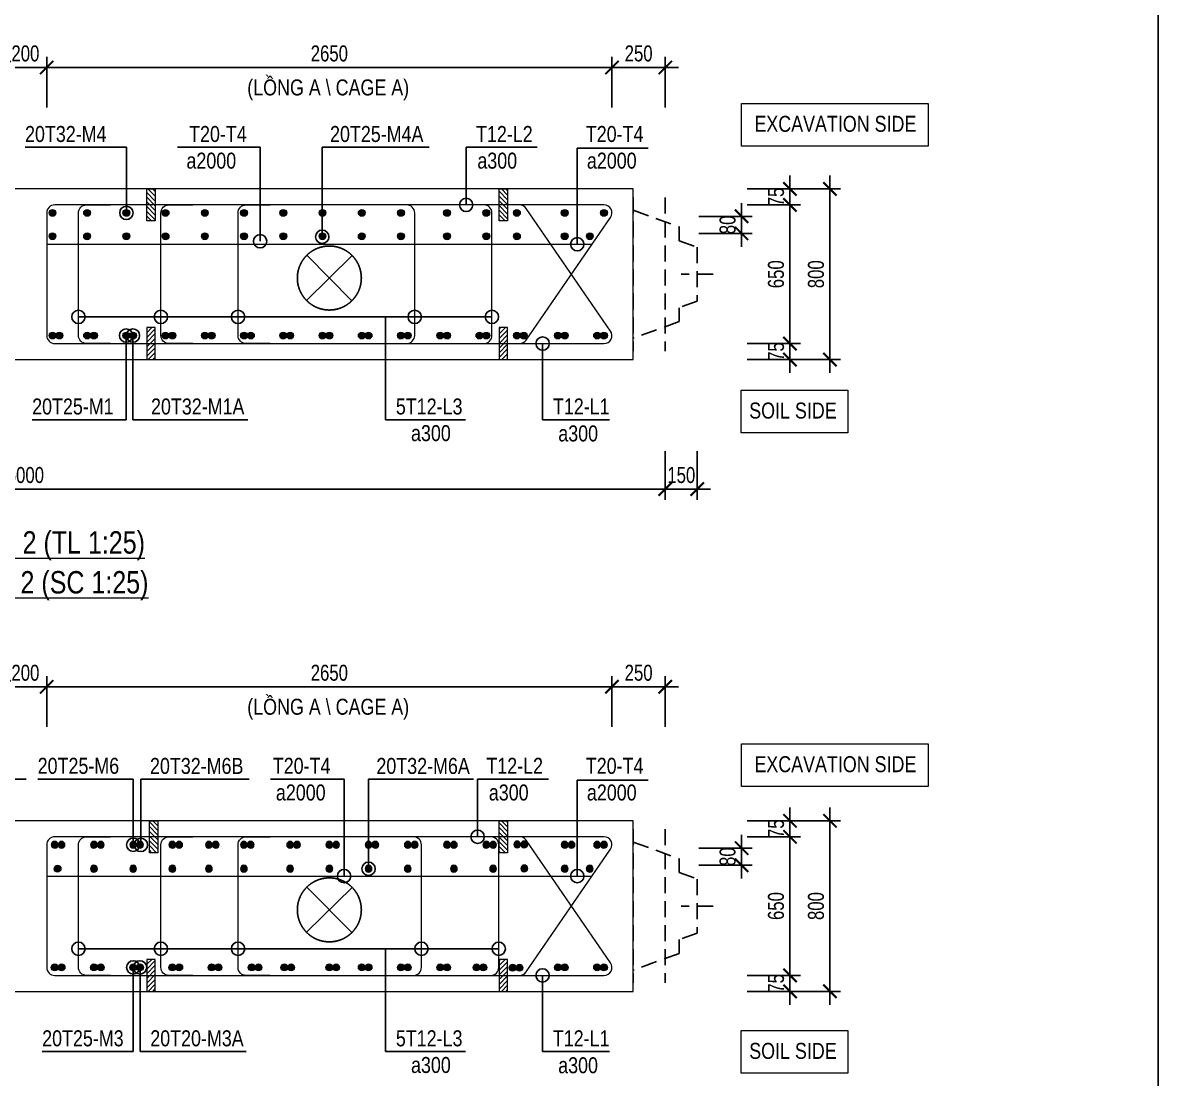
# Model space of a CAD drawing. Header units: millimetres. Extents: x 2746337 to 7547699, y -363432 to 15720.
# Drawn here: x 3023515 to 3044810, y -126267 to -106472 of the extents above; entities that cross this region are included whole.
import ezdxf
from ezdxf.enums import TextEntityAlignment as Align

# ---------------------------------------------------------------- set-up
doc = ezdxf.new("R2010")
doc.units = ezdxf.units.MM
doc.header["$LTSCALE"] = 1200
doc.header["$PDMODE"] = 3
doc.linetypes.add('CENTER', pattern=[2, 1.25, -0.25, 0.25, -0.25])
doc.linetypes.add('HIDDEN', pattern=[0.375, 0.25, -0.125])
for name, color, linetype, lineweight in [('5', 5, 'Continuous', 13), ('BOUND', 3, 'Continuous', 20), ('CWS', 8, 'HIDDEN', 9), ('ENOTE', 2, 'Continuous', 15), ('GRID', 74, 'CENTER', 15), ('K-THUOC', 1, 'Continuous', 18), ('LEADER', 8, 'Continuous', 9), ('MCT', 6, 'Continuous', 20), ('TEXTEN', 3, 'Continuous', 13), ('TEXTMA', 2, 'Continuous', 13), ('TEXTVN', 2, 'Continuous', 20), ('TIE', 4, 'Continuous', 13)]:
    doc.layers.add(name, color=color, linetype=linetype, lineweight=lineweight)
doc.layers.add('CDC.04.HIDDEN', color=8, linetype='HIDDEN')
doc.layers.add('MIE', color=5, linetype='HIDDEN')
doc.styles.add('DB_Arial', font='arial.ttf', dxfattribs={"width": 0.8})
doc.styles.add('SMTEXT', font='arial.ttf', dxfattribs={"width": 0.75})
doc.dimstyles.new('BSV25', dxfattribs={"dimtxt": 300, "dimasz": 250, "dimexe": 200, "dimexo": 0, "dimgap": 108, "dimtad": 1, "dimdec": 0, "dimlfac": 0.25, "dimdsep": 46, "dimtxsty": 'SMTEXT', "dimblk": 'ARCHTICK', "dimcen": 100, "dimdle": 250, "dimclrd": 256, "dimclre": 256, "dimclrt": 2, "dimadec": 0, "dimazin": 0, "dimtfac": 1, "dimtdec": 0, "dimtix": 1, "dimtmove": 2, "dimatfit": 3, "dimfxl": 800, "dimfxlon": 1, "dimtolj": 1, "dimtzin": 0, "dimarcsym": 0})

# ---------------------------------------------------------------- blocks, each defined once
blk = doc.blocks.new('mct1')
at = {"lineweight": 9}
h = blk.add_hatch(color=256, dxfattribs=at)
h.dxf.hatch_style = 1
h.paths.add_polyline_path([(-16, 0, 1), (16, 0, 1)])
blk.add_circle((0, 0), 16, dxfattribs=at)
blk = doc.blocks.new('cws800')
at = {"layer": 'CDC.04.HIDDEN'}
for p, q in [((-600, 1440), (-600, -1440)), ((0, 1440), (0, -1440))]:
    blk.add_line(p, q, dxfattribs=at)
for points in [[(0, 1200), (-860, 888), (-860, 627), (-1200, 507), (-1200, -507), (-860, -627), (-860, -888), (0, -1200)], [(-1500, 0), (-900, 0)]]:
    blk.add_lwpolyline(points, dxfattribs=at)
blk = doc.blocks.new('_ArchTick')
at = {"color": 0, "linetype": 'ByBlock', "const_width": 0.15}
blk.add_lwpolyline([(-0.5, -0.5), (0.5, 0.5)], dxfattribs=at)
blk = doc.blocks.new('*D1536')
at = {"layer": 'Defpoints', "color": 0, "transparency": 16777216}
for p in [(3037364, -121437), (3038653, -121437), (3037364, -124637)]:
    blk.add_point(p, dxfattribs=at)
at = {"layer": 'K-THUOC', "lineweight": -2, "transparency": 16777216}
for p, q in [((3038653, -124887), (3038653, -121187)), ((3037853, -121437), (3038853, -121437)), ((3037853, -124637), (3038853, -124637))]:
    blk.add_line(p, q, dxfattribs=at)
at = {"layer": 'K-THUOC', "lineweight": -2, "transparency": 16777216, "xscale": 250, "yscale": 250, "zscale": 250}
for p, rotation in [((3038653, -121437), 90), ((3038653, -124637), 270)]:
    blk.add_blockref('_ArchTick', p, dxfattribs=dict(at, rotation=rotation))
at = {"layer": 'K-THUOC', "color": 2, "transparency": 16777216, "insert": (3038392, -123037), "char_height": 300, "attachment_point": 5, "rotation": 90, "style": 'SMTEXT'}
blk.add_mtext('\\A1;800', dxfattribs=at)
blk = doc.blocks.new('*D1537')
at = {"layer": 'Defpoints', "color": 0, "transparency": 16777216}
for p in [(3037364, -124337), (3037903, -124337), (3037006, -124637)]:
    blk.add_point(p, dxfattribs=at)
at = {"layer": 'K-THUOC', "lineweight": -2, "transparency": 16777216}
for p, q in [((3037903, -124337), (3037903, -124087)), ((3037364, -124337), (3038103, -124337)), ((3037903, -124637), (3037903, -124337)), ((3037103, -124637), (3038103, -124637)), ((3037903, -124637), (3037903, -124887))]:
    blk.add_line(p, q, dxfattribs=at)
at = {"layer": 'K-THUOC', "lineweight": -2, "transparency": 16777216, "xscale": 250, "yscale": 250, "zscale": 250}
for p, rotation in [((3037903, -124337), 270), ((3037903, -124637), 90)]:
    blk.add_blockref('_ArchTick', p, dxfattribs=dict(at, rotation=rotation))
at = {"layer": 'K-THUOC', "color": 2, "transparency": 16777216, "insert": (3037643, -124487), "char_height": 300, "attachment_point": 5, "rotation": 90, "style": 'SMTEXT'}
blk.add_mtext('\\A1;75', dxfattribs=at)
blk = doc.blocks.new('*D1538')
at = {"layer": 'Defpoints', "color": 0, "transparency": 16777216}
for p in [(3037006, -121737), (3037903, -121737), (3037006, -124337)]:
    blk.add_point(p, dxfattribs=at)
at = {"layer": 'K-THUOC', "lineweight": -2, "transparency": 16777216}
for p, q in [((3037903, -124587), (3037903, -121487)), ((3037103, -121737), (3038103, -121737)), ((3037103, -124337), (3038103, -124337))]:
    blk.add_line(p, q, dxfattribs=at)
at = {"layer": 'K-THUOC', "lineweight": -2, "transparency": 16777216, "xscale": 250, "yscale": 250, "zscale": 250}
for p, rotation in [((3037903, -121737), 90), ((3037903, -124337), 270)]:
    blk.add_blockref('_ArchTick', p, dxfattribs=dict(at, rotation=rotation))
at = {"layer": 'K-THUOC', "color": 2, "transparency": 16777216, "insert": (3037642, -123037), "char_height": 300, "attachment_point": 5, "rotation": 90, "style": 'SMTEXT'}
blk.add_mtext('\\A1;650', dxfattribs=at)
blk = doc.blocks.new('*D1539')
at = {"layer": 'Defpoints', "color": 0, "transparency": 16777216}
for p in [(3037006, -121437), (3037903, -121437), (3037006, -121737)]:
    blk.add_point(p, dxfattribs=at)
at = {"layer": 'K-THUOC', "lineweight": -2, "transparency": 16777216}
for p, q in [((3037903, -121437), (3037903, -121187)), ((3037103, -121437), (3038103, -121437)), ((3037903, -121737), (3037903, -121437)), ((3037103, -121737), (3038103, -121737)), ((3037903, -121737), (3037903, -121987))]:
    blk.add_line(p, q, dxfattribs=at)
at = {"layer": 'K-THUOC', "lineweight": -2, "transparency": 16777216, "xscale": 250, "yscale": 250, "zscale": 250}
for p, rotation in [((3037903, -121437), 270), ((3037903, -121737), 90)]:
    blk.add_blockref('_ArchTick', p, dxfattribs=dict(at, rotation=rotation))
at = {"layer": 'K-THUOC', "color": 2, "transparency": 16777216, "insert": (3037643, -121587), "char_height": 300, "attachment_point": 5, "rotation": 90, "style": 'SMTEXT'}
blk.add_mtext('\\A1;75', dxfattribs=at)
blk = doc.blocks.new('*D1540')
at = {"layer": 'Defpoints', "color": 0, "transparency": 16777216}
for p in [(3037364, -109589), (3038653, -109589), (3037364, -112789)]:
    blk.add_point(p, dxfattribs=at)
at = {"layer": 'K-THUOC', "lineweight": -2, "transparency": 16777216}
for p, q in [((3038653, -113039), (3038653, -109339)), ((3037853, -109589), (3038853, -109589)), ((3037853, -112789), (3038853, -112789))]:
    blk.add_line(p, q, dxfattribs=at)
at = {"layer": 'K-THUOC', "lineweight": -2, "transparency": 16777216, "xscale": 250, "yscale": 250, "zscale": 250}
for p, rotation in [((3038653, -109589), 90), ((3038653, -112789), 270)]:
    blk.add_blockref('_ArchTick', p, dxfattribs=dict(at, rotation=rotation))
at = {"layer": 'K-THUOC', "color": 2, "transparency": 16777216, "insert": (3038392, -111189), "char_height": 300, "attachment_point": 5, "rotation": 90, "style": 'SMTEXT'}
blk.add_mtext('\\A1;800', dxfattribs=at)
blk = doc.blocks.new('*D1541')
at = {"layer": 'Defpoints', "color": 0, "transparency": 16777216}
for p in [(3037364, -112489), (3037903, -112489), (3037006, -112789)]:
    blk.add_point(p, dxfattribs=at)
at = {"layer": 'K-THUOC', "lineweight": -2, "transparency": 16777216}
for p, q in [((3037903, -112489), (3037903, -112239)), ((3037364, -112489), (3038103, -112489)), ((3037903, -112789), (3037903, -112489)), ((3037103, -112789), (3038103, -112789)), ((3037903, -112789), (3037903, -113039))]:
    blk.add_line(p, q, dxfattribs=at)
at = {"layer": 'K-THUOC', "lineweight": -2, "transparency": 16777216, "xscale": 250, "yscale": 250, "zscale": 250}
for p, rotation in [((3037903, -112489), 270), ((3037903, -112789), 90)]:
    blk.add_blockref('_ArchTick', p, dxfattribs=dict(at, rotation=rotation))
at = {"layer": 'K-THUOC', "color": 2, "transparency": 16777216, "insert": (3037643, -112639), "char_height": 300, "attachment_point": 5, "rotation": 90, "style": 'SMTEXT'}
blk.add_mtext('\\A1;75', dxfattribs=at)
blk = doc.blocks.new('*D1542')
at = {"layer": 'Defpoints', "color": 0, "transparency": 16777216}
for p in [(3037006, -109889), (3037903, -109889), (3037006, -112489)]:
    blk.add_point(p, dxfattribs=at)
at = {"layer": 'K-THUOC', "lineweight": -2, "transparency": 16777216}
for p, q in [((3037903, -112739), (3037903, -109639)), ((3037103, -109889), (3038103, -109889)), ((3037103, -112489), (3038103, -112489))]:
    blk.add_line(p, q, dxfattribs=at)
at = {"layer": 'K-THUOC', "lineweight": -2, "transparency": 16777216, "xscale": 250, "yscale": 250, "zscale": 250}
for p, rotation in [((3037903, -109889), 90), ((3037903, -112489), 270)]:
    blk.add_blockref('_ArchTick', p, dxfattribs=dict(at, rotation=rotation))
at = {"layer": 'K-THUOC', "color": 2, "transparency": 16777216, "insert": (3037642, -111189), "char_height": 300, "attachment_point": 5, "rotation": 90, "style": 'SMTEXT'}
blk.add_mtext('\\A1;650', dxfattribs=at)
blk = doc.blocks.new('*D1543')
at = {"layer": 'Defpoints', "color": 0, "transparency": 16777216}
for p in [(3037006, -109589), (3037903, -109589), (3037006, -109889)]:
    blk.add_point(p, dxfattribs=at)
at = {"layer": 'K-THUOC', "lineweight": -2, "transparency": 16777216}
for p, q in [((3037903, -109589), (3037903, -109339)), ((3037103, -109589), (3038103, -109589)), ((3037903, -109889), (3037903, -109589)), ((3037103, -109889), (3038103, -109889)), ((3037903, -109889), (3037903, -110139))]:
    blk.add_line(p, q, dxfattribs=at)
at = {"layer": 'K-THUOC', "lineweight": -2, "transparency": 16777216, "xscale": 250, "yscale": 250, "zscale": 250}
for p, rotation in [((3037903, -109589), 270), ((3037903, -109889), 90)]:
    blk.add_blockref('_ArchTick', p, dxfattribs=dict(at, rotation=rotation))
at = {"layer": 'K-THUOC', "color": 2, "transparency": 16777216, "insert": (3037643, -109739), "char_height": 300, "attachment_point": 5, "rotation": 90, "style": 'SMTEXT'}
blk.add_mtext('\\A1;75', dxfattribs=at)
blk = doc.blocks.new('*D1553')
at = {"layer": 'Defpoints', "color": 0, "transparency": 16777216}
for p in [(3023965, -118925), (3023165, -119675), (3023965, -119675)]:
    blk.add_point(p, dxfattribs=at)
at = {"layer": 'K-THUOC', "lineweight": -2, "transparency": 16777216}
for p, q in [((3023165, -119675), (3023165, -118725)), ((3023965, -119675), (3023965, -118725)), ((3022915, -118925), (3024215, -118925))]:
    blk.add_line(p, q, dxfattribs=at)
at = {"layer": 'K-THUOC', "lineweight": -2, "transparency": 16777216, "xscale": 250, "yscale": 250, "zscale": 250, "rotation": 180}
blk.add_blockref('_ArchTick', (3023165, -118925), dxfattribs=at)
at = {"layer": 'K-THUOC', "lineweight": -2, "transparency": 16777216, "xscale": 250, "yscale": 250, "zscale": 250}
blk.add_blockref('_ArchTick', (3023965, -118925), dxfattribs=at)
at = {"layer": 'K-THUOC', "color": 2, "transparency": 16777216, "insert": (3023565, -118664), "char_height": 300, "attachment_point": 5, "style": 'SMTEXT'}
blk.add_mtext('\\A1;200', dxfattribs=at)
blk = doc.blocks.new('*D1554')
at = {"layer": 'Defpoints', "color": 0, "transparency": 16777216}
for p in [(3034565, -118925), (3023965, -119675), (3034565, -119675)]:
    blk.add_point(p, dxfattribs=at)
at = {"layer": 'K-THUOC', "lineweight": -2, "transparency": 16777216}
for p, q in [((3023965, -119675), (3023965, -118725)), ((3034565, -119675), (3034565, -118725)), ((3023715, -118925), (3034815, -118925))]:
    blk.add_line(p, q, dxfattribs=at)
at = {"layer": 'K-THUOC', "lineweight": -2, "transparency": 16777216, "xscale": 250, "yscale": 250, "zscale": 250, "rotation": 180}
blk.add_blockref('_ArchTick', (3023965, -118925), dxfattribs=at)
at = {"layer": 'K-THUOC', "lineweight": -2, "transparency": 16777216, "xscale": 250, "yscale": 250, "zscale": 250}
blk.add_blockref('_ArchTick', (3034565, -118925), dxfattribs=at)
at = {"layer": 'K-THUOC', "color": 2, "transparency": 16777216, "insert": (3029265, -118664), "char_height": 300, "attachment_point": 5, "style": 'SMTEXT'}
blk.add_mtext('\\A1;2650', dxfattribs=at)
blk = doc.blocks.new('*D1555')
at = {"layer": 'Defpoints', "color": 0, "transparency": 16777216}
for p in [(3035565, -118925), (3034565, -119675), (3035565, -119675)]:
    blk.add_point(p, dxfattribs=at)
at = {"layer": 'K-THUOC', "lineweight": -2, "transparency": 16777216}
for p, q in [((3034565, -119675), (3034565, -118725)), ((3035565, -119675), (3035565, -118725)), ((3034315, -118925), (3035815, -118925))]:
    blk.add_line(p, q, dxfattribs=at)
at = {"layer": 'K-THUOC', "lineweight": -2, "transparency": 16777216, "xscale": 250, "yscale": 250, "zscale": 250, "rotation": 180}
blk.add_blockref('_ArchTick', (3034565, -118925), dxfattribs=at)
at = {"layer": 'K-THUOC', "lineweight": -2, "transparency": 16777216, "xscale": 250, "yscale": 250, "zscale": 250}
blk.add_blockref('_ArchTick', (3035565, -118925), dxfattribs=at)
at = {"layer": 'K-THUOC', "color": 2, "transparency": 16777216, "insert": (3035065, -118664), "char_height": 300, "attachment_point": 5, "style": 'SMTEXT'}
blk.add_mtext('\\A1;250', dxfattribs=at)
blk = doc.blocks.new('*D1559')
at = {"layer": 'Defpoints', "color": 0, "transparency": 16777216}
for p in [(3023965, -107312), (3023165, -108062), (3023965, -108062)]:
    blk.add_point(p, dxfattribs=at)
at = {"layer": 'K-THUOC', "lineweight": -2, "transparency": 16777216}
for p, q in [((3023165, -108062), (3023165, -107112)), ((3023965, -108062), (3023965, -107112)), ((3022915, -107312), (3024215, -107312))]:
    blk.add_line(p, q, dxfattribs=at)
at = {"layer": 'K-THUOC', "lineweight": -2, "transparency": 16777216, "xscale": 250, "yscale": 250, "zscale": 250, "rotation": 180}
blk.add_blockref('_ArchTick', (3023165, -107312), dxfattribs=at)
at = {"layer": 'K-THUOC', "lineweight": -2, "transparency": 16777216, "xscale": 250, "yscale": 250, "zscale": 250}
blk.add_blockref('_ArchTick', (3023965, -107312), dxfattribs=at)
at = {"layer": 'K-THUOC', "color": 2, "transparency": 16777216, "insert": (3023565, -107050), "char_height": 300, "attachment_point": 5, "style": 'SMTEXT'}
blk.add_mtext('\\A1;200', dxfattribs=at)
blk = doc.blocks.new('*D1560')
at = {"layer": 'Defpoints', "color": 0, "transparency": 16777216}
for p in [(3034565, -107312), (3023965, -108062), (3034565, -108062)]:
    blk.add_point(p, dxfattribs=at)
at = {"layer": 'K-THUOC', "lineweight": -2, "transparency": 16777216}
for p, q in [((3023965, -108062), (3023965, -107112)), ((3034565, -108062), (3034565, -107112)), ((3023715, -107312), (3034815, -107312))]:
    blk.add_line(p, q, dxfattribs=at)
at = {"layer": 'K-THUOC', "lineweight": -2, "transparency": 16777216, "xscale": 250, "yscale": 250, "zscale": 250, "rotation": 180}
blk.add_blockref('_ArchTick', (3023965, -107312), dxfattribs=at)
at = {"layer": 'K-THUOC', "lineweight": -2, "transparency": 16777216, "xscale": 250, "yscale": 250, "zscale": 250}
blk.add_blockref('_ArchTick', (3034565, -107312), dxfattribs=at)
at = {"layer": 'K-THUOC', "color": 2, "transparency": 16777216, "insert": (3029265, -107050), "char_height": 300, "attachment_point": 5, "style": 'SMTEXT'}
blk.add_mtext('\\A1;2650', dxfattribs=at)
blk = doc.blocks.new('*D1561')
at = {"layer": 'Defpoints', "color": 0, "transparency": 16777216}
for p in [(3035565, -107312), (3034565, -108062), (3035565, -108062)]:
    blk.add_point(p, dxfattribs=at)
at = {"layer": 'K-THUOC', "lineweight": -2, "transparency": 16777216}
for p, q in [((3034565, -108062), (3034565, -107112)), ((3035565, -108062), (3035565, -107112)), ((3034315, -107312), (3035815, -107312))]:
    blk.add_line(p, q, dxfattribs=at)
at = {"layer": 'K-THUOC', "lineweight": -2, "transparency": 16777216, "xscale": 250, "yscale": 250, "zscale": 250, "rotation": 180}
blk.add_blockref('_ArchTick', (3034565, -107312), dxfattribs=at)
at = {"layer": 'K-THUOC', "lineweight": -2, "transparency": 16777216, "xscale": 250, "yscale": 250, "zscale": 250}
blk.add_blockref('_ArchTick', (3035565, -107312), dxfattribs=at)
at = {"layer": 'K-THUOC', "color": 2, "transparency": 16777216, "insert": (3035065, -107050), "char_height": 300, "attachment_point": 5, "style": 'SMTEXT'}
blk.add_mtext('\\A1;250', dxfattribs=at)
blk = doc.blocks.new('*D1564')
at = {"layer": 'Defpoints', "color": 0, "transparency": 16777216}
for p in [(3011565, -114834), (3035565, -114834), (3035565, -115218)]:
    blk.add_point(p, dxfattribs=at)
at = {"layer": 'K-THUOC', "lineweight": -2, "transparency": 16777216}
for p, q in [((3011565, -114834), (3011565, -115418)), ((3035565, -114834), (3035565, -115418)), ((3011315, -115218), (3035815, -115218))]:
    blk.add_line(p, q, dxfattribs=at)
at = {"layer": 'K-THUOC', "lineweight": -2, "transparency": 16777216, "xscale": 250, "yscale": 250, "zscale": 250, "rotation": 180}
blk.add_blockref('_ArchTick', (3011565, -115218), dxfattribs=at)
at = {"layer": 'K-THUOC', "lineweight": -2, "transparency": 16777216, "xscale": 250, "yscale": 250, "zscale": 250}
blk.add_blockref('_ArchTick', (3035565, -115218), dxfattribs=at)
at = {"layer": 'K-THUOC', "color": 2, "transparency": 16777216, "insert": (3023565, -114956), "char_height": 300, "attachment_point": 5, "style": 'SMTEXT'}
blk.add_mtext('\\A1;6000', dxfattribs=at)
blk = doc.blocks.new('*D1565')
at = {"layer": 'Defpoints', "color": 0, "transparency": 16777216}
for p in [(3036043, -110103), (3036043, -110423), (3036996, -110423)]:
    blk.add_point(p, dxfattribs=at)
at = {"layer": 'K-THUOC', "lineweight": -2, "transparency": 16777216}
for p, q in [((3036996, -110103), (3036996, -109853)), ((3036196, -110103), (3037196, -110103)), ((3036996, -110103), (3036996, -110423)), ((3036196, -110423), (3037196, -110423)), ((3036996, -110423), (3036996, -110673))]:
    blk.add_line(p, q, dxfattribs=at)
at = {"layer": 'K-THUOC', "lineweight": -2, "transparency": 16777216, "xscale": 250, "yscale": 250, "zscale": 250}
for p, rotation in [((3036996, -110103), 270), ((3036996, -110423), 90)]:
    blk.add_blockref('_ArchTick', p, dxfattribs=dict(at, rotation=rotation))
at = {"layer": 'K-THUOC', "color": 2, "transparency": 16777216, "insert": (3036734, -110263), "char_height": 300, "attachment_point": 5, "rotation": 90, "style": 'SMTEXT'}
blk.add_mtext('\\A1;80', dxfattribs=at)
blk = doc.blocks.new('*D1566')
at = {"layer": 'Defpoints', "color": 0, "transparency": 16777216}
for p in [(3036043, -121951), (3036043, -122271), (3036996, -122271)]:
    blk.add_point(p, dxfattribs=at)
at = {"layer": 'K-THUOC', "lineweight": -2, "transparency": 16777216}
for p, q in [((3036996, -121951), (3036996, -121701)), ((3036196, -121951), (3037196, -121951)), ((3036996, -121951), (3036996, -122271)), ((3036196, -122271), (3037196, -122271)), ((3036996, -122271), (3036996, -122521))]:
    blk.add_line(p, q, dxfattribs=at)
at = {"layer": 'K-THUOC', "lineweight": -2, "transparency": 16777216, "xscale": 250, "yscale": 250, "zscale": 250}
for p, rotation in [((3036996, -121951), 270), ((3036996, -122271), 90)]:
    blk.add_blockref('_ArchTick', p, dxfattribs=dict(at, rotation=rotation))
at = {"layer": 'K-THUOC', "color": 2, "transparency": 16777216, "insert": (3036734, -122111), "char_height": 300, "attachment_point": 5, "rotation": 90, "style": 'SMTEXT'}
blk.add_mtext('\\A1;80', dxfattribs=at)
blk = doc.blocks.new('sp')
at = {"layer": '5', "lineweight": 20}
h = blk.add_hatch(dxfattribs=at)
h.set_pattern_fill('ANSI31', color=256, scale=500)
h.set_pattern_definition([(45, (0, 0), (-44.194, 44.194), [])])
h.paths.add_polyline_path([(80, 300), (-80, 300), (-80, -300), (80, -300)])
blk.add_lwpolyline([(-80, -300), (80, -300), (80, 300), (-80, 300)], close=True, dxfattribs=at)
blk = doc.blocks.new('tremie')
at = {"layer": 'MIE', "color": 74, "ltscale": 1000}
for p, q in [((424, -424), (-424, 424)), ((424, 424), (-424, -424))]:
    blk.add_line(p, q, dxfattribs=at)
at = {"layer": 'MIE', "ltscale": 500}
blk.add_circle((0, 0), 600, dxfattribs=at)
blk = doc.blocks.new('*D1567')
at = {"layer": 'Defpoints', "color": 0, "transparency": 16777216}
for p in [(3035565, -114508), (3036165, -114508), (3036165, -115218)]:
    blk.add_point(p, dxfattribs=at)
at = {"layer": 'K-THUOC', "lineweight": -2, "transparency": 16777216}
for p, q in [((3035565, -114508), (3035565, -115418)), ((3036165, -114508), (3036165, -115418)), ((3035565, -115218), (3035315, -115218)), ((3035565, -115218), (3036165, -115218)), ((3036165, -115218), (3036415, -115218))]:
    blk.add_line(p, q, dxfattribs=at)
at = {"layer": 'K-THUOC', "lineweight": -2, "transparency": 16777216, "xscale": 250, "yscale": 250, "zscale": 250}
blk.add_blockref('_ArchTick', (3035565, -115218), dxfattribs=at)
at = {"layer": 'K-THUOC', "lineweight": -2, "transparency": 16777216, "xscale": 250, "yscale": 250, "zscale": 250, "rotation": 180}
blk.add_blockref('_ArchTick', (3036165, -115218), dxfattribs=at)
at = {"layer": 'K-THUOC', "color": 2, "transparency": 16777216, "insert": (3035865, -114956), "char_height": 300, "attachment_point": 5, "style": 'SMTEXT'}
blk.add_mtext('\\A1;150', dxfattribs=at)

msp = doc.modelspace()

# ---------------------------------------------------------------- linework, layer by layer
msp.add_lwpolyline([(2951292.7, -88114), (3044810, -88114), (3044810, -165266.4), (2951292.7, -165266.4)], close=True)
at = {"layer": 'BOUND'}
for points in [[(3010965, -112788.8), (3034965, -112788.8), (3034965, -109588.8), (3010965, -109588.8)], [(3010965, -124637.5), (3034965, -124637.5), (3034965, -121437.5), (3010965, -121437.5)]]:
    msp.add_lwpolyline(points, close=True, dxfattribs=at)
at = {"layer": 'ENOTE'}
for points in [[(3036997, -107986.5), (3040497, -107986.5), (3040497, -108786.5), (3036997, -108786.5)], [(3036986.3, -113363.1), (3038986.3, -113363.1), (3038986.3, -114163.1), (3036986.3, -114163.1)], [(3036997, -119995), (3040497, -119995), (3040497, -120795), (3036997, -120795)], [(3036986.3, -125371.5), (3038986.3, -125371.5), (3038986.3, -126171.5), (3036986.3, -126171.5)]]:
    msp.add_lwpolyline(points, close=True, dxfattribs=at)
at = {"layer": 'TIE'}
for p, q in [((3023965, -110626.9), (3034191.9, -110626.9)), ((3023965, -122475.6), (3034191.9, -122475.6))]:
    msp.add_line(p, q, dxfattribs=at)
for points in [[(3032830.3, -112488.8, 0.2467092), (3032953.9, -112423.9), (3034538.5, -110123.9, 0.6042234), (3034415, -109888.8), (3024115, -109888.8, 0.4142136), (3023965, -110038.8), (3023965, -112338.8, 0.4142136), (3024115, -112488.8), (3034415, -112488.8, 0.6042234), (3034538.5, -112253.7), (3032953.9, -109953.7, 0.2467092), (3032830.3, -109888.8)], [(3025159.7, -112488.8), (3024709.7, -112488.8, -0.4142136), (3024559.7, -112338.8), (3024559.7, -110038.8, -0.4142136), (3024709.7, -109888.8), (3025159.7, -109888.8)], [(3026705.8, -112488.8), (3026255.8, -112488.8, -0.4142136), (3026105.8, -112338.8), (3026105.8, -110038.8, -0.4142136), (3026255.8, -109888.8), (3026705.8, -109888.8)], [(3028152.5, -112488.8), (3027702.5, -112488.8, -0.4142136), (3027552.5, -112338.8), (3027552.5, -110038.8, -0.4142136), (3027702.5, -109888.8), (3028152.5, -109888.8)], [(3030715.2, -112488.8, 0.4142136), (3030865.2, -112338.8), (3030865.2, -110038.8, 0.4142136), (3030715.2, -109888.8)], [(3032164.2, -112488.8, 0.4142136), (3032314.2, -112338.8), (3032314.2, -110038.8, 0.4142136), (3032164.2, -109888.8)], [(3032830.3, -124337.5, 0.2467092), (3032953.9, -124272.6), (3034538.5, -121972.6, 0.6042234), (3034415, -121737.5), (3024115, -121737.5, 0.4142136), (3023965, -121887.5), (3023965, -124187.5, 0.4142136), (3024115, -124337.5), (3034415, -124337.5, 0.6042234), (3034538.5, -124102.4), (3032953.9, -121802.4, 0.2467092), (3032830.3, -121737.5)], [(3025159.7, -124337.5), (3024709.7, -124337.5, -0.4142136), (3024559.7, -124187.5), (3024559.7, -121887.5, -0.4142136), (3024709.7, -121737.5), (3025159.7, -121737.5)], [(3026705.8, -124337.5), (3026255.8, -124337.5, -0.4142136), (3026105.8, -124187.5), (3026105.8, -121887.5, -0.4142136), (3026255.8, -121737.5), (3026705.8, -121737.5)], [(3028152.5, -124337.5), (3027702.5, -124337.5, -0.4142136), (3027552.5, -124187.5), (3027552.5, -121887.5, -0.4142136), (3027702.5, -121737.5), (3028152.5, -121737.5)], [(3030842.6, -124337.5, 0.4142136), (3030992.6, -124187.5), (3030992.6, -121887.5, 0.4142136), (3030842.6, -121737.5)], [(3032291.6, -124337.5, 0.4142136), (3032441.6, -124187.5), (3032441.6, -121887.5, 0.4142136), (3032291.6, -121737.5)]]:
    msp.add_lwpolyline(points, format="xyb", dxfattribs=at)

# ---------------------------------------------------------------- block references
at = {"layer": 'CWS', "xscale": -1}
for p in [(3034965, -111188.8), (3034965, -123037.5)]:
    msp.add_blockref('cws800', p, dxfattribs=at)
at = {"layer": 'ENOTE', "xscale": -1}
for p in [(3025921.5, -109888.8), (3032528.5, -109888.8), (3025969.5, -121737.5), (3032528.5, -121737.5)]:
    msp.add_blockref('sp', p, dxfattribs=at)
at = {"layer": 'ENOTE', "rotation": 180}
for p in [(3025921.5, -112488.8), (3032528.5, -112488.8), (3025921.5, -124337.5), (3032528.5, -124337.5)]:
    msp.add_blockref('sp', p, dxfattribs=at)
at = {"layer": 'GRID', "rotation": 269.6724061558663}
for p in [(3029265, -111259.7), (3029265, -123108.4)]:
    msp.add_blockref('tremie', p, dxfattribs=at)
at = {"layer": 'MCT', "xscale": 4, "yscale": 4, "zscale": 4, "rotation": 180}
for p in [(3024073.8, -110038.8), (3024722.7, -110038.8), (3025458.4, -110038.8), (3026194.1, -110038.8), (3026929.8, -110038.8), (3027665.5, -110038.8), (3028401.2, -110038.8), (3029137, -110038.8), (3029872.7, -110038.8), (3030608.4, -110038.8), (3031472.1, -110038.8), (3032207.8, -110038.8), (3032781.9, -110038.8), (3033679.2, -110038.8), (3034415, -110038.8), (3024073.8, -110476.9), (3024722.7, -110476.9), (3025458.4, -110476.9), (3026194.1, -110476.9), (3026929.8, -110476.9), (3027665.5, -110476.9), (3028401.2, -110476.9), (3029137, -110476.9), (3029872.7, -110476.9), (3030608.4, -110476.9), (3031472.1, -110476.9), (3032207.8, -110476.9), (3032781.9, -110476.9), (3033679.2, -110476.9), (3034149.8, -110476.9), (3024073.8, -112338.8), (3024201.8, -112338.8), (3024722.7, -112338.8), (3024850.7, -112338.8), (3025458.4, -112338.8), (3025586.4, -112338.8), (3026194.1, -112338.8), (3026322.1, -112338.8), (3026929.8, -112338.8), (3027057.8, -112338.8), (3027665.5, -112338.8), (3027793.5, -112338.8), (3028401.2, -112338.8), (3028529.2, -112338.8), (3029137, -112338.8), (3029265, -112338.8), (3029872.7, -112338.8), (3030000.7, -112338.8), (3030608.4, -112338.8), (3030736.4, -112338.8), (3031344.1, -112338.8), (3031472.1, -112338.8), (3032079.8, -112338.8), (3032207.8, -112338.8), (3032781.9, -112338.8), (3032909.9, -112338.8), (3033551.2, -112338.8), (3033679.2, -112338.8), (3034287, -112338.8), (3034415, -112338.8), (3024115, -124187.5), (3024243, -124187.5), (3024850.7, -124187.5), (3024978.7, -124187.5), (3025586.4, -124187.5), (3025714.4, -124187.5), (3026322.1, -124187.5), (3026450.1, -124187.5), (3027057.8, -124187.5), (3027185.8, -124187.5), (3027808.6, -124187.5), (3027936.6, -124187.5), (3028421.1, -124187.5), (3028549.1, -124187.5), (3029265, -124187.5), (3029393, -124187.5), (3029872.7, -124187.5), (3030000.7, -124187.5), (3030608.4, -124187.5), (3030736.4, -124187.5), (3031344.1, -124187.5), (3031472.1, -124187.5), (3032024.6, -124187.5), (3032152.6, -124187.5), (3032702.7, -124193.5), (3032830.7, -124193.5), (3033551.2, -124187.5), (3033679.2, -124187.5), (3034287, -124187.5), (3034415, -124187.5)]:
    msp.add_blockref('mct1', p, dxfattribs=at)
at = {"layer": 'MCT', "xscale": -4, "yscale": 4, "zscale": 4}
for p in [(3024115, -121887.5), (3024243, -121887.5), (3024850.7, -121887.5), (3024978.7, -121887.5), (3025586.4, -121887.5), (3025714.4, -121887.5), (3026322.1, -121887.5), (3026450.1, -121887.5), (3027006.6, -121887.5), (3027134.6, -121887.5), (3027662.1, -121887.5), (3027790.1, -121887.5), (3028529.2, -121887.5), (3028657.2, -121887.5), (3029265, -121887.5), (3029393, -121887.5), (3030000.7, -121887.5), (3030128.7, -121887.5), (3030736.4, -121887.5), (3030864.4, -121887.5), (3031472.1, -121887.5), (3031600.1, -121887.5), (3032207.8, -121887.5), (3032335.8, -121887.5), (3032787.6, -121881.5), (3032921.3, -121881.5), (3033679.2, -121887.5), (3033807.2, -121887.5), (3034287, -121887.5), (3034415, -121887.5), (3024850.7, -122337.5), (3025586.4, -122337.5), (3026322.1, -122337.5), (3027006.6, -122337.5), (3027662.1, -122337.5), (3028529.2, -122337.5), (3029265, -122337.5), (3030000.7, -122337.5), (3030736.4, -122337.5), (3031600.1, -122337.5), (3032335.8, -122337.5), (3032921.3, -122331.5), (3033679.2, -122337.5), (3034147, -122337.5)]:
    msp.add_blockref('mct1', p, dxfattribs=at)
at = {"layer": 'MCT', "lineweight": 20, "xscale": 4, "yscale": 4, "zscale": 4}
msp.add_blockref('mct1', (3024168.5, -122337.5), dxfattribs=at)

# ---------------------------------------------------------------- texts
at = {"layer": 'TEXTEN', "style": 'DB_Arial', "width": 0.8}
for s, p in [('T20-T4', (3027715.8, -108708.8)), ('T12-L2', (3033078.5, -108708.8)), ('T20-T4', (3035155.2, -108708.8)), ('5T12-L3', (3031761.3, -113818.8)), ('T12-L1', (3034520.1, -113818.8)), ('a300', (3031542.4, -114318.8)), ('T20-T4', (3029285.3, -120557.5)), ('T12-L2', (3033271.3, -120557.5)), ('T20-T4', (3035155.2, -120557.5)), ('5T12-L3', (3031761.3, -125667.5)), ('T12-L1', (3034518.5, -125667.5)), ('a300', (3031542.4, -126167.5))]:
    msp.add_text(s, height=300, dxfattribs=at).set_placement(p, align=Align.RIGHT)
for s, p in [('a2000', (3026585.4, -109208.8)), ('a300', (3032040.6, -109208.8)), ('a2000', (3034095.3, -109208.8)), ('a300', (3033558.3, -114324.1)), ('a2000', (3028262.8, -121057.5)), ('a300', (3032256.1, -121057.5)), ('a2000', (3034095.3, -121057.5)), ('a300', (3033556.7, -126172.7))]:
    msp.add_text(s, height=300, dxfattribs=at).set_placement(p)
at = {"layer": 'TEXTMA', "style": 'DB_Arial', "width": 0.8}
for s, p in [('20T32-M4', (3023558.4, -108708.8)), ('20T25-M4A', (3029278.3, -108708.8)), ('20T25-M1', (3023691.9, -113818.8)), ('20T32-M1A', (3025921, -113818.8)), ('20T25-M6', (3023795.3, -120557.5)), ('20T32-M6B', (3025901.9, -120559.7)), ('20T32-M6A', (3030147.7, -120559.5)), ('20T25-M3', (3023879.7, -125667.5)), ('20T20-M3A', (3025907.1, -125667.5))]:
    msp.add_text(s, height=300, dxfattribs=at).set_placement(p)
at = {"layer": 'TEXTVN', "style": 'DB_Arial', "width": 0.8}
for p in [(3027725.5, -107835.9), (3027725.5, -119449.7)]:
    msp.add_text('(LỒNG A \\ CAGE A)', height=300, rotation=360, dxfattribs=at).set_placement(p)
for p in [(3037236.2, -108518.2), (3037236.2, -120526.6)]:
    msp.add_text('EXCAVATION SIDE', height=300, dxfattribs=at).set_placement(p)
for p in [(3038778.5, -113894.8), (3038778.5, -125903.2)]:
    msp.add_text('SOIL SIDE', height=300, dxfattribs=at).set_placement(p, align=Align.RIGHT)
for s, p in [('%%UMẶT CẮT 2 (TL 1:25)', (3023565, -116217.6)), ('%%USECTION 2 (SC 1:25)', (3023565, -117017.6))]:
    msp.add_text(s, height=420, rotation=360, dxfattribs=at).set_placement(p, align=Align.MIDDLE)

# ---------------------------------------------------------------- dimensions: what is measured, and where the dimension line sits
at = {"layer": 'K-THUOC'}
for base, p1, p2, picture, middle in [((3023965, -107311.6), (3023165, -108061.6), (3023965, -108061.6), '*D1559', (3023565, -107050.4)), ((3034565, -107311.6), (3023965, -108061.6), (3034565, -108061.6), '*D1560', (3029265, -107050.4)), ((3035565, -107311.6), (3034565, -108061.6), (3035565, -108061.6), '*D1561', (3035065, -107050.4)), ((3036165, -115217.6), (3035565, -114508.5), (3036165, -114508.5), '*D1567', (3035865, -114956.4)), ((3035565, -115217.6), (3011565, -114833.8), (3035565, -114833.8), '*D1564', (3023565, -114956.4)), ((3023965, -118925.4), (3023165, -119675.4), (3023965, -119675.4), '*D1553', (3023565, -118664.2)), ((3034565, -118925.4), (3023965, -119675.4), (3034565, -119675.4), '*D1554', (3029265, -118664.2)), ((3035565, -118925.4), (3034565, -119675.4), (3035565, -119675.4), '*D1555', (3035065, -118664.2))]:
    dim = msp.add_linear_dim(base=base, p1=p1, p2=p2, dimstyle='BSV25', dxfattribs=at)
    dim.commit()
    dim.dimension.update_dxf_attribs({"geometry": picture, "text_midpoint": middle})
for base, p1, p2, picture, middle in [((3037903.1, -109588.8), (3037006.3, -109888.8), (3037006.3, -109588.8), '*D1543', (3037642.6, -109738.8)), ((3038653.1, -109588.8), (3037364.4, -112788.8), (3037364.4, -109588.8), '*D1540', (3038391.9, -111188.8)), ((3037903.1, -109888.8), (3037006.3, -112488.8), (3037006.3, -109888.8), '*D1542', (3037641.9, -111188.8)), ((3036995.5, -110422.8), (3036042.8, -110102.8), (3036042.8, -110422.8), '*D1565', (3036734.4, -110262.8)), ((3037903.1, -112488.8), (3037006.3, -112788.8), (3037364.4, -112488.8), '*D1541', (3037642.6, -112638.8)), ((3037903.1, -121437.5), (3037006.3, -121737.5), (3037006.3, -121437.5), '*D1539', (3037642.6, -121587.5)), ((3038653.1, -121437.5), (3037364.4, -124637.5), (3037364.4, -121437.5), '*D1536', (3038391.9, -123037.5)), ((3037903.1, -121737.5), (3037006.3, -124337.5), (3037006.3, -121737.5), '*D1538', (3037641.9, -123037.5)), ((3036995.5, -122271.5), (3036042.8, -121951.5), (3036042.8, -122271.5), '*D1566', (3036734.4, -122111.5)), ((3037903.1, -124337.5), (3037006.3, -124637.5), (3037364.4, -124337.5), '*D1537', (3037642.6, -124487.5))]:
    dim = msp.add_linear_dim(base=base, p1=p1, p2=p2, angle=90, dimstyle='BSV25', dxfattribs=at)
    dim.commit()
    dim.dimension.update_dxf_attribs({"geometry": picture, "text_midpoint": middle})

# ---------------------------------------------------------------- leaders
at = {"layer": 'LEADER'}
for points in [[(3025458.4, -110038.8), (3025458.4, -108808.8), (3023558.4, -108808.8)], [(3027967.2, -110570.8), (3027967.2, -108808.8), (3026419.1, -108808.8)], [(3029131.2, -110486.8), (3029131.2, -108808.8), (3031137.5, -108808.8)], [(3031830.6, -109888.8), (3031830.6, -108808.8), (3033160.6, -108808.8)], [(3033914.5, -110626.9), (3033914.5, -108825.7), (3035244.5, -108825.7)], [(3024559.7, -111988.8), (3030316.7, -111988.8), (3030316.7, -113918.8), (3031817, -113918.8)], [(3026105.8, -111988.8), (3030316.7, -111988.8), (3030316.7, -113918.8), (3031817, -113918.8)], [(3027552.5, -111988.8), (3030316.7, -111988.8), (3030316.7, -113918.8)], [(3030865.2, -111988.8), (3030316.7, -111988.8), (3030316.7, -113918.8), (3031817, -113918.8)], [(3032314.2, -111988.8), (3030316.7, -111988.8), (3030316.7, -113918.8), (3031817, -113918.8)], [(3025454.4, -112338.8), (3025454.4, -113918.8), (3023691.9, -113918.8)], [(3025582.4, -112338.8), (3025582.4, -113918.8), (3027738.2, -113918.8)], [(3033265.3, -112488.8), (3033265.3, -113918.8), (3034520.1, -113918.8)], [(3022251.1, -121737.5), (3022251.1, -120657.5), (3023581.1, -120657.5)], [(3025586.4, -121887.5), (3025586.4, -120657.5), (3023795.3, -120657.5)], [(3025731.6, -121889.7), (3025731.6, -120659.7), (3027760.4, -120659.7)], [(3029540.7, -122475.6), (3029540.7, -120657.5), (3028162, -120657.5)], [(3030000.7, -122337.5), (3030000.7, -120659.5), (3031970.3, -120659.5)], [(3032046.1, -121737.5), (3032046.1, -120657.5), (3033376.1, -120657.5)], [(3033914.5, -122475.6), (3033914.5, -120674.3), (3035244.5, -120674.3)], [(3024559.7, -123837.5), (3030316.7, -123837.5), (3030316.7, -125767.5), (3031817, -125767.5)], [(3026105.8, -123837.5), (3030316.7, -123837.5), (3030316.7, -125767.5), (3031817, -125767.5)], [(3027552.5, -123837.5), (3030316.7, -123837.5), (3030316.7, -125767.5)], [(3027552.5, -123837.5), (3030316.7, -123837.5), (3030316.7, -125767.5)], [(3030992.6, -123837.5), (3030316.7, -123837.5), (3030316.7, -125767.5), (3031817, -125767.5)], [(3032441.6, -123837.5), (3030316.7, -123837.5), (3030316.7, -125767.5), (3031817, -125767.5)], [(3025586.4, -124187.5), (3025586.4, -125767.5), (3023879.7, -125767.5)], [(3025714.4, -124187.5), (3025714.4, -125767.5), (3027706, -125767.5)], [(3033263.6, -124337.5), (3033263.6, -125767.5), (3034518.5, -125767.5)]]:
    msp.add_leader(points, dimstyle='BSV25', override={"dimldrblk": 'Origin'}, dxfattribs=at)

doc.saveas('drawing.dxf')
